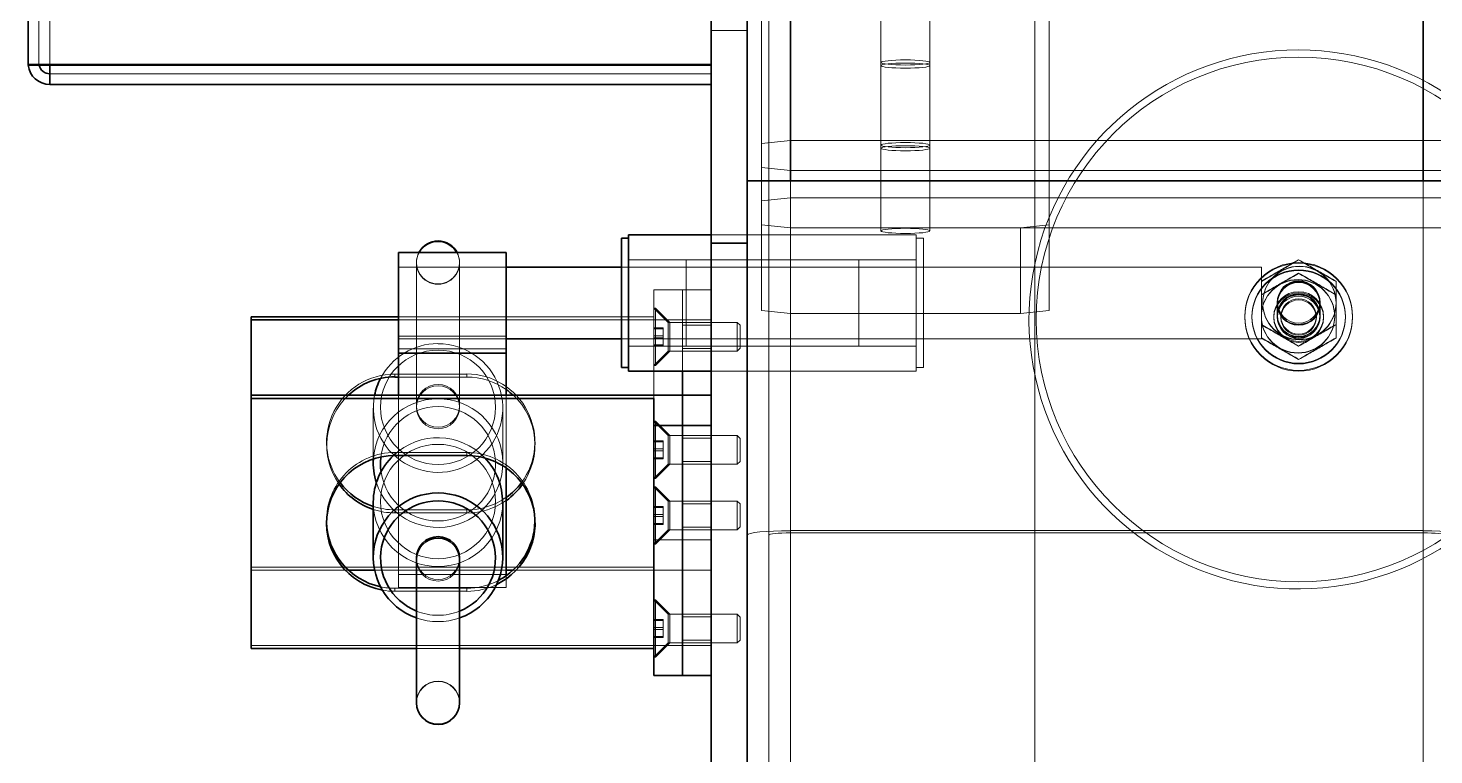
# Model space of a CAD drawing. Header units: millimetres. Extents: x 6115 to 12360, y 7255 to 12668.
# Drawn here: x 6124.6 to 6320.1, y 7546.4 to 7647.6 of the extents above; entities that cross this region are included whole.
import ezdxf

# ---------------------------------------------------------------- set-up
doc = ezdxf.new("R2010")
doc.units = ezdxf.units.MM
doc.layers.add('外形線', color=7, linetype='Continuous', lineweight=50)

msp = doc.modelspace()

# ---------------------------------------------------------------- linework, layer by layer
at = {"layer": '外形線', "linetype": 'Continuous', "lineweight": 35}
for p, q in [((6224.61, 10324.95), (6224.61, 7626.32)), ((6230.61, 7626.32), (6230.61, 10324.32)), ((6318.61, 10324.32), (6318.61, 7626.32)), ((6219.61, 7617.63), (6219.61, 7730.27)), ((6124.61, 7664.27), (6124.61, 7642.4)), ((6124.61, 7642.4), (6127.61, 7642.4)), ((6127.61, 7639.71), (6127.61, 7642.4)), ((6127.61, 7642.4), (6219.61, 7642.4)), ((6219.61, 7639.71), (6127.61, 7639.71)), ((6224.61, 7414.32), (6224.61, 7626.32)), ((6224.61, 7626.32), (7165.61, 7626.32)), ((6208.11, 7599.82), (6208.11, 7618.82)), ((6219.61, 7618.82), (6208.11, 7618.82)), ((6207.11, 7609.39), (6207.11, 7618.32)), ((6207.11, 7618.32), (6208.11, 7618.32)), ((6219.61, 7414.32), (6219.61, 7617.63)), ((6219.61, 7617.63), (6224.61, 7617.63)), ((6224.61, 7617.63), (6224.61, 7414.32)), ((6176.11, 7602.32), (6176.11, 7616.32)), ((6176.11, 7616.32), (6191.11, 7616.32)), ((6191.11, 7616.32), (6191.11, 7602.32)), ((6207.11, 7614.32), (6191.11, 7614.32)), ((6207.11, 7600.32), (6207.11, 7609.39)), ((6155.61, 7607.38), (6176.11, 7607.38)), ((6155.61, 7606.96), (6155.61, 7607.38)), ((6155.61, 7596.47), (6155.61, 7606.96)), ((6176.11, 7606.96), (6155.61, 7606.96)), ((6207.11, 7604.32), (6191.11, 7604.32)), ((6176.11, 7602.32), (6191.11, 7602.32)), ((6176.11, 7602.32), (6176.11, 7596.47)), ((6191.11, 7596.47), (6191.11, 7602.32)), ((6207.11, 7600.32), (6208.11, 7600.32)), ((6208.11, 7599.82), (6208.11, 7599.82)), ((6219.61, 7599.82), (6208.11, 7599.82)), ((6215.61, 7599.82), (6215.61, 7596.47)), ((6215.61, 7599.82), (6215.61, 7596.47)), ((6175.61, 7599.01), (6176.11, 7599.01)), ((6155.61, 7596.05), (6155.61, 7596.47)), ((6155.61, 7596.47), (6215.61, 7596.47)), ((6155.61, 7596.05), (6155.61, 7561.25)), ((6211.61, 7596.05), (6155.61, 7596.05)), ((6211.61, 7592.28), (6211.61, 7596.05)), ((6215.61, 7596.47), (6215.61, 7592.28)), ((6215.61, 7596.47), (6219.61, 7596.47)), ((6215.61, 7596.47), (6215.61, 7592.28)), ((6211.61, 7592.28), (6211.61, 7557.47)), ((6215.61, 7592.28), (6211.61, 7592.28)), ((6215.61, 7592.28), (6215.61, 7557.47)), ((6215.61, 7592.28), (6219.61, 7592.28)), ((6215.61, 7592.28), (6215.61, 7557.47)), ((6172.61, 7587.04), (6172.61, 7587.61)), ((6175.61, 7588.1), (6185.61, 7588.1)), ((6191.11, 7571.37), (6191.11, 7586.35)), ((6172.61, 7581.59), (6172.61, 7573.93)), ((6190.61, 7581.59), (6190.61, 7573.93)), ((6178.61, 7573.82), (6178.61, 7573.61)), ((6184.61, 7573.82), (6184.61, 7573.61)), ((6169.13, 7572.15), (6172.78, 7572.15)), ((6178.61, 7573.61), (6178.61, 7553.67)), ((6184.61, 7553.67), (6184.61, 7573.61)), ((6191.11, 7572.15), (6192.08, 7572.15)), ((6155.61, 7561.25), (6178.61, 7561.25)), ((6184.61, 7561.25), (6211.61, 7561.25)), ((6211.61, 7557.47), (6215.61, 7557.47)), ((6215.61, 7557.47), (6219.61, 7557.47))]:
    msp.add_line(p, q, dxfattribs=at).dxf.unprotected_set("ltscale", 0)
at = {"layer": '外形線', "linetype": 'Continuous', "lineweight": 18}
for p, q in [((6227.61, 7489.32), (6227.61, 10324.95)), ((6266.61, 7728.08), (6266.61, 7620.2)), ((6226.61, 7631.51), (6226.61, 7724.73)), ((6264.61, 7489), (6264.61, 7672.99)), ((6126.11, 7642.71), (6126.11, 7664.59)), ((6127.61, 7656.32), (6127.61, 7642.55)), ((6243.21, 7642.78), (6243.21, 7654.28)), ((6250.01, 7642.78), (6250.01, 7654.28)), ((6224.61, 7647.24), (6219.61, 7647.24)), ((6127.61, 7642.55), (6124.61, 7642.55)), ((6219.61, 7642.55), (6127.61, 7642.55)), ((6127.61, 7642.55), (6127.61, 7642.4)), ((6243.21, 7631.28), (6243.21, 7642.78)), ((6250.01, 7631.28), (6250.01, 7642.78)), ((6127.61, 7641.22), (6219.61, 7641.22)), ((6219.61, 7641.21), (6127.61, 7641.21)), ((6219.61, 7639.73), (6127.61, 7639.73)), ((6226.61, 7631.51), (6230.61, 7631.92)), ((6226.61, 7628.16), (6226.61, 7631.51)), ((6230.61, 7631.92), (6324.61, 7631.92)), ((6243.21, 7619.35), (6243.21, 7631.28)), ((6250.01, 7619.35), (6250.01, 7631.28)), ((6226.61, 7628.16), (6226.61, 7620.2)), ((6230.61, 7627.74), (6226.61, 7628.16)), ((6323.78, 7627.74), (6230.61, 7627.74)), ((6230.61, 7489.32), (6230.61, 7626.32)), ((6318.61, 7626.32), (6318.61, 7489.32)), ((6230.61, 7623.97), (6226.61, 7623.55)), ((7157.61, 7623.97), (6230.61, 7623.97)), ((6248.11, 7618.82), (6219.61, 7618.82)), ((6224.61, 7618.82), (6219.61, 7618.82)), ((6226.61, 7620.2), (6230.61, 7619.79)), ((6226.61, 7620.2), (6226.61, 7608.27)), ((6230.61, 7619.79), (6226.61, 7620.2)), ((6230.61, 7619.79), (7157.61, 7619.79)), ((6262.61, 7619.79), (6230.61, 7619.79)), ((6248.11, 7618.82), (6248.11, 7599.82)), ((6266.61, 7620.2), (6262.61, 7619.79)), ((6262.61, 7619.79), (6262.61, 7607.85)), ((6266.61, 7608.27), (6266.61, 7620.2)), ((6249.11, 7618.32), (6248.11, 7618.32)), ((6249.11, 7618.32), (6249.11, 7600.32)), ((6178.61, 7614.96), (6178.61, 7614.9)), ((6178.61, 7614.9), (6178.61, 7595.01)), ((6184.61, 7614.9), (6184.61, 7614.96)), ((6184.61, 7595.01), (6184.61, 7614.9)), ((6208.11, 7615.32), (6216.11, 7615.32)), ((6248.11, 7615.32), (6208.11, 7615.32)), ((6216.11, 7609.37), (6216.11, 7615.32)), ((6240.11, 7615.32), (6240.11, 7603.32)), ((6248.11, 7615.32), (6240.11, 7615.32)), ((6301.3, 7615.3), (6301.3, 7615.33)), ((6176.11, 7614.32), (6191.11, 7614.32)), ((6191.11, 7614.32), (6176.11, 7614.32)), ((6207.11, 7614.32), (6216.11, 7614.32)), ((6296.11, 7614.32), (6207.11, 7614.32)), ((6249.11, 7614.32), (6240.11, 7614.32)), ((6296.11, 7614.32), (6296.11, 7604.32)), ((6301.3, 7613.44), (6301.3, 7613.47)), ((6211.61, 7611.16), (6215.61, 7611.16)), ((6211.61, 7607.38), (6211.61, 7611.16)), ((6215.61, 7611.16), (6215.61, 7606.96)), ((6215.61, 7611.16), (6219.61, 7611.16)), ((6215.61, 7611.16), (6215.61, 7606.96)), ((6216.11, 7603.32), (6216.11, 7609.37)), ((6298.3, 7609.3), (6298.3, 7609.34)), ((6298.3, 7607.59), (6298.3, 7609.21)), ((6298.35, 7609.21), (6298.35, 7609.46)), ((6304.25, 7609.21), (6304.25, 7609.46)), ((6304.3, 7609.3), (6304.3, 7609.34)), ((6304.3, 7607.59), (6304.3, 7609.21)), ((6176.11, 7607.38), (6211.61, 7607.38)), ((6215.61, 7606.96), (6176.11, 7606.96)), ((6211.85, 7608.61), (6211.61, 7608.61)), ((6213.61, 7606.61), (6211.61, 7608.61)), ((6211.61, 7596.05), (6211.61, 7607.38)), ((6211.85, 7608.61), (6211.85, 7608.59)), ((6213.85, 7606.61), (6211.85, 7608.61)), ((6211.85, 7608.59), (6211.85, 7600.61)), ((6215.61, 7606.96), (6215.61, 7599.82)), ((6215.61, 7606.96), (6219.61, 7606.96)), ((6215.61, 7606.96), (6215.61, 7599.82)), ((6226.61, 7608.27), (6230.61, 7607.85)), ((6230.61, 7607.85), (6262.61, 7607.85)), ((6262.61, 7607.85), (6266.61, 7608.27)), ((6293.8, 7607.34), (6293.8, 7607.44)), ((6294.8, 7607.34), (6294.8, 7607.43)), ((6297.84, 7607.28), (6297.84, 7607.43)), ((6298.3, 7607.44), (6298.3, 7607.48)), ((6298.35, 7607.33), (6298.35, 7607.59)), ((6298.84, 7607.28), (6298.84, 7607.44)), ((6303.76, 7607.28), (6303.76, 7607.44)), ((6304.25, 7607.33), (6304.25, 7607.59)), ((6304.3, 7607.44), (6304.3, 7607.48)), ((6304.76, 7607.28), (6304.76, 7607.43)), ((6307.8, 7607.34), (6307.8, 7607.43)), ((6308.8, 7607.34), (6308.8, 7607.44)), ((6211.61, 7605.88), (6212.94, 7605.88)), ((6211.61, 7605.73), (6212.94, 7605.73)), ((6212.94, 7605.73), (6212.94, 7605.88)), ((6212.94, 7604.47), (6212.94, 7605.73)), ((6213.61, 7606.61), (6213.61, 7602.61)), ((6215.61, 7606.61), (6213.61, 7606.61)), ((6213.85, 7606.61), (6213.85, 7606.6)), ((6223.21, 7606.61), (6213.85, 7606.61)), ((6213.85, 7606.6), (6213.85, 7602.61)), ((6219.61, 7606.23), (6215.61, 7606.23)), ((6223.21, 7606.6), (6223.21, 7606.61)), ((6223.61, 7606.21), (6223.21, 7606.61)), ((6223.21, 7602.61), (6223.21, 7606.6)), ((6223.61, 7606.21), (6223.61, 7606.2)), ((6223.61, 7606.2), (6223.61, 7603.01)), ((6306.5, 7606.3), (6306.5, 7606.33)), ((6191.11, 7604.7), (6176.11, 7604.7)), ((6176.11, 7604.32), (6191.11, 7604.32)), ((6191.11, 7604.32), (6176.11, 7604.32)), ((6207.11, 7604.32), (6216.11, 7604.32)), ((6296.11, 7604.32), (6207.11, 7604.32)), ((6208.11, 7603.32), (6216.11, 7603.32)), ((6248.11, 7603.32), (6208.11, 7603.32)), ((6211.61, 7604.76), (6212.94, 7604.76)), ((6211.61, 7604.47), (6212.94, 7604.47)), ((6211.61, 7603.49), (6212.94, 7603.49)), ((6211.61, 7603.35), (6212.94, 7603.35)), ((6212.94, 7603.35), (6212.94, 7604.47)), ((6223.61, 7603.01), (6223.21, 7602.61)), ((6249.11, 7604.32), (6240.11, 7604.32)), ((6248.11, 7603.32), (6240.11, 7603.32)), ((6296.11, 7604.32), (6296.11, 7604.32)), ((6301.3, 7603.3), (6301.3, 7603.33)), ((6306.5, 7604.44), (6306.5, 7604.47)), ((6176.11, 7602.92), (6191.11, 7602.92)), ((6213.61, 7602.61), (6211.61, 7600.61)), ((6213.85, 7602.61), (6211.85, 7600.61)), ((6215.61, 7602.61), (6213.61, 7602.61)), ((6223.21, 7602.61), (6213.85, 7602.61)), ((6219.61, 7602.99), (6215.61, 7602.99)), ((6301.3, 7601.44), (6301.3, 7601.47)), ((6175.61, 7599.01), (6175.61, 7599.42)), ((6185.61, 7599.42), (6175.61, 7599.42)), ((6185.61, 7599.01), (6185.61, 7599.42)), ((6211.85, 7600.61), (6211.61, 7600.61)), ((6248.11, 7599.82), (6219.61, 7599.82)), ((6224.61, 7599.82), (6219.61, 7599.82)), ((6249.11, 7600.32), (6248.11, 7600.32)), ((6248.11, 7599.82), (6248.11, 7599.82)), ((6176.11, 7599.01), (6185.61, 7599.01)), ((6176.11, 7596.47), (6176.11, 7569.75)), ((6191.11, 7586.35), (6191.11, 7596.47)), ((6172.61, 7587.61), (6172.61, 7594.7)), ((6178.61, 7594.8), (6178.61, 7595.01)), ((6184.61, 7594.8), (6184.61, 7595.01)), ((6190.61, 7587.04), (6190.61, 7594.7)), ((6211.85, 7592.88), (6211.61, 7592.88)), ((6213.61, 7590.88), (6211.61, 7592.88)), ((6211.85, 7592.88), (6211.85, 7584.88)), ((6213.85, 7590.88), (6211.85, 7592.88)), ((6166.11, 7589.56), (6166.11, 7589.98)), ((6195.11, 7589.56), (6195.11, 7589.98)), ((6211.61, 7590.14), (6212.94, 7590.14)), ((6211.61, 7590), (6212.94, 7590)), ((6212.94, 7590), (6212.94, 7590.14)), ((6212.94, 7588.73), (6212.94, 7590)), ((6213.61, 7590.88), (6213.61, 7588.67)), ((6215.61, 7590.88), (6213.61, 7590.88)), ((6213.85, 7590.88), (6213.85, 7586.88)), ((6223.21, 7590.88), (6213.85, 7590.88)), ((6219.61, 7590.5), (6215.61, 7590.5)), ((6223.21, 7586.88), (6223.21, 7590.88)), ((6223.61, 7590.48), (6223.21, 7590.88)), ((6223.61, 7590.48), (6223.61, 7587.28)), ((6185.61, 7588.52), (6175.61, 7588.52)), ((6175.61, 7588.52), (6175.61, 7588.1)), ((6185.61, 7588.52), (6185.61, 7588.1)), ((6211.61, 7589.02), (6212.94, 7589.02)), ((6211.61, 7588.73), (6212.94, 7588.73)), ((6211.61, 7587.76), (6212.94, 7587.76)), ((6211.61, 7587.61), (6212.94, 7587.61)), ((6212.94, 7587.61), (6212.94, 7588.73)), ((6213.61, 7588.67), (6213.61, 7586.88)), ((6213.61, 7586.88), (6211.61, 7584.88)), ((6213.85, 7586.88), (6211.85, 7584.88)), ((6215.61, 7586.88), (6213.61, 7586.88)), ((6223.21, 7586.88), (6213.85, 7586.88)), ((6219.61, 7587.26), (6215.61, 7587.26)), ((6223.61, 7587.28), (6223.21, 7586.88)), ((6211.85, 7584.88), (6211.61, 7584.88)), ((6211.85, 7583.75), (6211.61, 7583.75)), ((6213.61, 7581.75), (6211.61, 7583.75)), ((6211.85, 7583.75), (6211.85, 7583.73)), ((6213.85, 7581.75), (6211.85, 7583.75)), ((6211.85, 7583.73), (6211.85, 7575.75)), ((6213.61, 7581.75), (6213.61, 7577.75)), ((6215.61, 7581.75), (6213.61, 7581.75)), ((6213.85, 7581.75), (6213.85, 7581.74)), ((6223.21, 7581.75), (6213.85, 7581.75)), ((6213.85, 7581.74), (6213.85, 7577.75)), ((6223.21, 7581.74), (6223.21, 7581.75)), ((6223.61, 7581.35), (6223.21, 7581.75)), ((6223.21, 7577.75), (6223.21, 7581.74)), ((6175.61, 7580.53), (6185.61, 7580.53)), ((6175.61, 7580.11), (6175.61, 7580.53)), ((6185.61, 7580.11), (6175.61, 7580.11)), ((6185.61, 7580.11), (6185.61, 7580.53)), ((6211.61, 7581.02), (6212.94, 7581.02)), ((6211.61, 7580.87), (6212.94, 7580.87)), ((6211.61, 7579.89), (6212.94, 7579.89)), ((6211.61, 7579.6), (6212.94, 7579.6)), ((6212.94, 7580.87), (6212.94, 7581.02)), ((6212.94, 7579.6), (6212.94, 7580.87)), ((6212.94, 7578.48), (6212.94, 7579.6)), ((6219.61, 7581.37), (6215.61, 7581.37)), ((6223.61, 7581.35), (6223.61, 7581.34)), ((6223.61, 7581.34), (6223.61, 7578.15)), ((6166.11, 7579.07), (6166.11, 7578.65)), ((6195.11, 7579.07), (6195.11, 7578.65)), ((6211.61, 7578.63), (6212.94, 7578.63)), ((6211.61, 7578.48), (6212.94, 7578.48)), ((6213.61, 7577.75), (6211.61, 7575.75)), ((6213.85, 7577.75), (6211.85, 7575.75)), ((6215.61, 7577.75), (6213.61, 7577.75)), ((6223.21, 7577.75), (6213.85, 7577.75)), ((6219.61, 7578.13), (6215.61, 7578.13)), ((6223.61, 7578.15), (6223.21, 7577.75)), ((6318.61, 7577.64), (6230.61, 7577.64)), ((6215.61, 7576.35), (6211.61, 7576.35)), ((6211.85, 7575.75), (6211.61, 7575.75)), ((6215.61, 7576.35), (6219.61, 7576.35)), ((6230.61, 7577.33), (6318.61, 7577.33)), ((6211.61, 7572.57), (6155.61, 7572.57)), ((6155.61, 7572.15), (6169.13, 7572.15)), ((6172.78, 7572.15), (6191.11, 7572.15)), ((6192.08, 7572.15), (6215.61, 7572.15)), ((6215.61, 7572.15), (6219.61, 7572.15)), ((6176.11, 7571.53), (6191.11, 7571.53)), ((6191.11, 7569.75), (6191.11, 7571.37)), ((6175.61, 7569.62), (6175.61, 7569.2)), ((6175.61, 7569.62), (6185.61, 7569.62)), ((6185.61, 7569.2), (6175.61, 7569.2)), ((6176.11, 7569.75), (6191.11, 7569.75)), ((6185.61, 7569.62), (6185.61, 7569.2)), ((6211.85, 7568.02), (6211.61, 7568.02)), ((6213.61, 7566.02), (6211.61, 7568.02)), ((6211.85, 7568.02), (6211.85, 7560.02)), ((6213.85, 7566.02), (6211.85, 7568.02)), ((6213.61, 7566.02), (6213.61, 7563.81)), ((6215.61, 7566.02), (6213.61, 7566.02)), ((6213.85, 7566.02), (6213.85, 7562.02)), ((6223.21, 7566.02), (6213.85, 7566.02)), ((6223.21, 7562.02), (6223.21, 7566.02)), ((6223.61, 7565.62), (6223.21, 7566.02)), ((6211.61, 7565.28), (6212.94, 7565.28)), ((6211.61, 7565.14), (6212.94, 7565.14)), ((6211.61, 7564.16), (6212.94, 7564.16)), ((6212.94, 7565.14), (6212.94, 7565.28)), ((6212.94, 7563.87), (6212.94, 7565.14)), ((6219.61, 7565.64), (6215.61, 7565.64)), ((6223.61, 7565.62), (6223.61, 7562.42)), ((6211.61, 7563.87), (6212.94, 7563.87)), ((6211.61, 7562.89), (6212.94, 7562.89)), ((6211.61, 7562.75), (6212.94, 7562.75)), ((6213.61, 7562.02), (6211.61, 7560.02)), ((6213.85, 7562.02), (6211.85, 7560.02)), ((6212.94, 7562.75), (6212.94, 7563.87)), ((6213.61, 7563.81), (6213.61, 7562.02)), ((6215.61, 7562.02), (6213.61, 7562.02)), ((6223.21, 7562.02), (6213.85, 7562.02)), ((6219.61, 7562.39), (6215.61, 7562.39)), ((6223.61, 7562.42), (6223.21, 7562.02)), ((6215.61, 7561.67), (6155.61, 7561.67)), ((6178.61, 7561.25), (6184.61, 7561.25)), ((6211.85, 7560.02), (6211.61, 7560.02)), ((6215.61, 7561.67), (6219.61, 7561.67))]:
    msp.add_line(p, q, dxfattribs=at).dxf.unprotected_set("ltscale", 0)
for points in [[(6296.11, 7612.33), (6296.35, 7612.48), (6296.59, 7612.61), (6296.82, 7612.75), (6297.05, 7612.88), (6297.27, 7613.01), (6297.49, 7613.13), (6297.7, 7613.25), (6297.9, 7613.37), (6298.11, 7613.49), (6298.31, 7613.61), (6298.52, 7613.73), (6298.72, 7613.84), (6298.92, 7613.96), (6299.12, 7614.08), (6299.32, 7614.19), (6299.53, 7614.31), (6299.73, 7614.43), (6299.94, 7614.55), (6300.16, 7614.67), (6300.37, 7614.8), (6300.6, 7614.93), (6300.82, 7615.06), (6301.06, 7615.19), (6301.3, 7615.33)], [(6301.3, 7615.3), (6301.06, 7615.16), (6300.82, 7615.02), (6300.6, 7614.89), (6300.37, 7614.76), (6300.16, 7614.64), (6299.94, 7614.51), (6299.73, 7614.39), (6299.53, 7614.27), (6299.32, 7614.15), (6299.12, 7614.04), (6298.92, 7613.92), (6298.72, 7613.8), (6298.52, 7613.69), (6298.31, 7613.57), (6298.11, 7613.45), (6297.9, 7613.34), (6297.7, 7613.22), (6297.49, 7613.09), (6297.27, 7612.97), (6297.05, 7612.84), (6296.82, 7612.71), (6296.59, 7612.58), (6296.35, 7612.44), (6296.11, 7612.3)], [(6301.3, 7615.33), (6301.55, 7615.19), (6301.79, 7615.05), (6302.02, 7614.92), (6302.25, 7614.79), (6302.47, 7614.66), (6302.68, 7614.54), (6302.9, 7614.42), (6303.1, 7614.3), (6303.31, 7614.18), (6303.51, 7614.06), (6303.71, 7613.94), (6303.91, 7613.83), (6304.11, 7613.71), (6304.32, 7613.6), (6304.52, 7613.48), (6304.72, 7613.36), (6304.93, 7613.24), (6305.14, 7613.12), (6305.35, 7613), (6305.57, 7612.87), (6305.79, 7612.74), (6306.02, 7612.61), (6306.25, 7612.47), (6306.5, 7612.33)], [(6306.5, 7612.3), (6306.25, 7612.44), (6306.02, 7612.58), (6305.79, 7612.71), (6305.57, 7612.83), (6305.35, 7612.96), (6305.14, 7613.08), (6304.93, 7613.2), (6304.72, 7613.32), (6304.52, 7613.44), (6304.32, 7613.56), (6304.11, 7613.67), (6303.91, 7613.79), (6303.71, 7613.9), (6303.51, 7614.02), (6303.31, 7614.14), (6303.1, 7614.26), (6302.9, 7614.38), (6302.68, 7614.5), (6302.47, 7614.62), (6302.25, 7614.75), (6302.02, 7614.88), (6301.79, 7615.02), (6301.55, 7615.16), (6301.3, 7615.3)], [(6296.11, 7610.47), (6296.35, 7610.61), (6296.58, 7610.75), (6296.81, 7610.88), (6297.04, 7611.01), (6297.25, 7611.14), (6297.47, 7611.26), (6297.67, 7611.38), (6297.88, 7611.5), (6298.08, 7611.62), (6298.29, 7611.74), (6298.49, 7611.85), (6298.69, 7611.97), (6298.89, 7612.08), (6299.09, 7612.2), (6299.29, 7612.32), (6299.5, 7612.44), (6299.71, 7612.56), (6299.92, 7612.68), (6300.13, 7612.8), (6300.35, 7612.93), (6300.58, 7613.06), (6300.81, 7613.19), (6301.05, 7613.33), (6301.3, 7613.47)], [(6301.3, 7613.44), (6301.05, 7613.3), (6300.81, 7613.16), (6300.58, 7613.02), (6300.35, 7612.89), (6300.13, 7612.76), (6299.92, 7612.64), (6299.71, 7612.52), (6299.5, 7612.4), (6299.29, 7612.28), (6299.09, 7612.16), (6298.89, 7612.04), (6298.69, 7611.93), (6298.49, 7611.81), (6298.29, 7611.7), (6298.08, 7611.58), (6297.88, 7611.46), (6297.67, 7611.34), (6297.47, 7611.22), (6297.25, 7611.1), (6297.04, 7610.97), (6296.81, 7610.85), (6296.58, 7610.72), (6296.35, 7610.58), (6296.11, 7610.44)], [(6301.3, 7613.47), (6301.54, 7613.33), (6301.78, 7613.2), (6302.01, 7613.07), (6302.23, 7612.94), (6302.45, 7612.81), (6302.66, 7612.69), (6302.87, 7612.57), (6303.08, 7612.45), (6303.28, 7612.33), (6303.48, 7612.22), (6303.68, 7612.1), (6303.89, 7611.98), (6304.09, 7611.87), (6304.29, 7611.75), (6304.49, 7611.63), (6304.7, 7611.51), (6304.91, 7611.39), (6305.12, 7611.27), (6305.33, 7611.15), (6305.55, 7611.02), (6305.78, 7610.89), (6306.01, 7610.75), (6306.25, 7610.62), (6306.5, 7610.47)], [(6306.5, 7610.44), (6306.25, 7610.58), (6306.01, 7610.72), (6305.78, 7610.85), (6305.55, 7610.98), (6305.33, 7611.11), (6305.12, 7611.23), (6304.91, 7611.36), (6304.7, 7611.48), (6304.49, 7611.59), (6304.29, 7611.71), (6304.09, 7611.83), (6303.89, 7611.94), (6303.68, 7612.06), (6303.48, 7612.18), (6303.28, 7612.29), (6303.08, 7612.41), (6302.87, 7612.53), (6302.66, 7612.65), (6302.45, 7612.78), (6302.23, 7612.9), (6302.01, 7613.03), (6301.78, 7613.16), (6301.54, 7613.3), (6301.3, 7613.44)], [(6306.5, 7612.33), (6306.5, 7612.2), (6306.5, 7612.07), (6306.5, 7611.95), (6306.5, 7611.82), (6306.5, 7611.69), (6306.5, 7611.57), (6306.5, 7611.44), (6306.5, 7611.32), (6306.5, 7611.2), (6306.5, 7611.07), (6306.5, 7610.95), (6306.5, 7610.83), (6306.5, 7610.7), (6306.5, 7610.58), (6306.5, 7610.46), (6306.5, 7610.34), (6306.5, 7610.21), (6306.5, 7610.09), (6306.5, 7609.97), (6306.5, 7609.84), (6306.5, 7609.72), (6306.5, 7609.59), (6306.5, 7609.46), (6306.5, 7609.34)], [(6306.5, 7609.34), (6306.5, 7609.21), (6306.5, 7609.08), (6306.5, 7608.96), (6306.5, 7608.83), (6306.5, 7608.71), (6306.5, 7608.58), (6306.5, 7608.46), (6306.5, 7608.34), (6306.5, 7608.21), (6306.5, 7608.09), (6306.5, 7607.97), (6306.5, 7607.85), (6306.5, 7607.72), (6306.5, 7607.6), (6306.5, 7607.48), (6306.5, 7607.35), (6306.5, 7607.23), (6306.5, 7607.1), (6306.5, 7606.98), (6306.5, 7606.85), (6306.5, 7606.72), (6306.5, 7606.59), (6306.5, 7606.46), (6306.5, 7606.33)], [(6301.3, 7603.33), (6301.06, 7603.47), (6300.82, 7603.61), (6300.6, 7603.74), (6300.37, 7603.87), (6300.16, 7604), (6299.94, 7604.12), (6299.73, 7604.24), (6299.53, 7604.36), (6299.32, 7604.48), (6299.12, 7604.6), (6298.92, 7604.71), (6298.72, 7604.83), (6298.52, 7604.94), (6298.31, 7605.06), (6298.11, 7605.18), (6297.9, 7605.3), (6297.7, 7605.42), (6297.49, 7605.54), (6297.27, 7605.66), (6297.05, 7605.79), (6296.82, 7605.92), (6296.59, 7606.05), (6296.35, 7606.19), (6296.11, 7606.33)], [(6296.11, 7606.3), (6296.35, 7606.16), (6296.59, 7606.02), (6296.82, 7605.88), (6297.05, 7605.75), (6297.27, 7605.63), (6297.49, 7605.5), (6297.7, 7605.38), (6297.9, 7605.26), (6298.11, 7605.14), (6298.31, 7605.02), (6298.52, 7604.9), (6298.72, 7604.79), (6298.92, 7604.67), (6299.12, 7604.56), (6299.32, 7604.44), (6299.53, 7604.32), (6299.73, 7604.2), (6299.94, 7604.08), (6300.16, 7603.96), (6300.37, 7603.83), (6300.6, 7603.71), (6300.82, 7603.57), (6301.06, 7603.44), (6301.3, 7603.3)], [(6306.5, 7606.33), (6306.25, 7606.19), (6306.02, 7606.06), (6305.79, 7605.93), (6305.57, 7605.8), (6305.35, 7605.67), (6305.14, 7605.55), (6304.93, 7605.43), (6304.72, 7605.31), (6304.52, 7605.19), (6304.32, 7605.08), (6304.11, 7604.96), (6303.91, 7604.84), (6303.71, 7604.73), (6303.51, 7604.61), (6303.31, 7604.49), (6303.1, 7604.38), (6302.9, 7604.26), (6302.68, 7604.13), (6302.47, 7604.01), (6302.25, 7603.88), (6302.02, 7603.75), (6301.79, 7603.62), (6301.55, 7603.48), (6301.3, 7603.33)], [(6301.3, 7603.3), (6301.55, 7603.44), (6301.79, 7603.58), (6302.02, 7603.71), (6302.25, 7603.84), (6302.47, 7603.97), (6302.68, 7604.1), (6302.9, 7604.22), (6303.1, 7604.34), (6303.31, 7604.46), (6303.51, 7604.57), (6303.71, 7604.69), (6303.91, 7604.8), (6304.11, 7604.92), (6304.32, 7605.04), (6304.52, 7605.15), (6304.72, 7605.27), (6304.93, 7605.39), (6305.14, 7605.51), (6305.35, 7605.63), (6305.57, 7605.76), (6305.79, 7605.89), (6306.02, 7606.02), (6306.25, 7606.16), (6306.5, 7606.3)], [(6306.5, 7606.3), (6306.5, 7606.23), (6306.5, 7606.16), (6306.5, 7606.09), (6306.5, 7606.02), (6306.5, 7605.94), (6306.5, 7605.87), (6306.5, 7605.8), (6306.5, 7605.72), (6306.5, 7605.65), (6306.5, 7605.58), (6306.5, 7605.5), (6306.5, 7605.43), (6306.5, 7605.35), (6306.5, 7605.27), (6306.5, 7605.2), (6306.5, 7605.12), (6306.5, 7605.04), (6306.5, 7604.96), (6306.5, 7604.88), (6306.5, 7604.8), (6306.5, 7604.72), (6306.5, 7604.64), (6306.5, 7604.56), (6306.5, 7604.47)], [(6301.3, 7601.47), (6301.05, 7601.62), (6300.81, 7601.76), (6300.58, 7601.89), (6300.35, 7602.02), (6300.13, 7602.15), (6299.92, 7602.27), (6299.71, 7602.4), (6299.5, 7602.52), (6299.29, 7602.64), (6299.09, 7602.75), (6298.89, 7602.87), (6298.69, 7602.99), (6298.49, 7603.1), (6298.29, 7603.22), (6298.08, 7603.33), (6297.88, 7603.45), (6297.67, 7603.57), (6297.47, 7603.69), (6297.25, 7603.81), (6297.04, 7603.94), (6296.81, 7604.07), (6296.58, 7604.2), (6296.35, 7604.33), (6296.11, 7604.47)], [(6296.11, 7604.44), (6296.35, 7604.3), (6296.58, 7604.16), (6296.81, 7604.03), (6297.04, 7603.9), (6297.25, 7603.78), (6297.47, 7603.65), (6297.67, 7603.53), (6297.88, 7603.41), (6298.08, 7603.29), (6298.29, 7603.18), (6298.49, 7603.06), (6298.69, 7602.94), (6298.89, 7602.83), (6299.09, 7602.71), (6299.29, 7602.6), (6299.5, 7602.48), (6299.71, 7602.36), (6299.92, 7602.24), (6300.13, 7602.11), (6300.35, 7601.99), (6300.58, 7601.86), (6300.81, 7601.72), (6301.05, 7601.58), (6301.3, 7601.44)], [(6306.5, 7604.47), (6306.25, 7604.33), (6306.01, 7604.19), (6305.78, 7604.06), (6305.55, 7603.93), (6305.33, 7603.8), (6305.12, 7603.68), (6304.91, 7603.56), (6304.7, 7603.44), (6304.49, 7603.32), (6304.29, 7603.2), (6304.09, 7603.08), (6303.89, 7602.97), (6303.68, 7602.85), (6303.48, 7602.74), (6303.28, 7602.62), (6303.08, 7602.5), (6302.87, 7602.38), (6302.66, 7602.26), (6302.45, 7602.14), (6302.23, 7602.01), (6302.01, 7601.88), (6301.78, 7601.75), (6301.54, 7601.61), (6301.3, 7601.47)], [(6301.3, 7601.44), (6301.54, 7601.58), (6301.78, 7601.72), (6302.01, 7601.85), (6302.23, 7601.97), (6302.45, 7602.1), (6302.66, 7602.22), (6302.87, 7602.34), (6303.08, 7602.46), (6303.28, 7602.58), (6303.48, 7602.7), (6303.68, 7602.81), (6303.89, 7602.93), (6304.09, 7603.05), (6304.29, 7603.16), (6304.49, 7603.28), (6304.7, 7603.4), (6304.91, 7603.52), (6305.12, 7603.64), (6305.33, 7603.77), (6305.55, 7603.89), (6305.78, 7604.02), (6306.01, 7604.16), (6306.25, 7604.3), (6306.5, 7604.44)]]:
    msp.add_lwpolyline(points, dxfattribs=at).dxf.unprotected_set("ltscale", 0)
for centre, radius in [((6301.3, 7607.03), 36.5), ((6301.3, 7607.44), 7.5), ((6301.3, 7607.34), 7.5), ((6301.3, 7607.43), 6.5), ((6301.3, 7607.34), 6.5), ((6301.4, 7609.34), 5.1), ((6301.4, 7609.3), 5.1), ((6301.21, 7607.48), 5.1), ((6301.21, 7607.44), 5.1), ((6301.3, 7607.43), 3.46), ((6301.3, 7609.34), 3), ((6301.3, 7609.3), 3), ((6301.3, 7609.21), 3), ((6301.3, 7609.46), 2.95), ((6301.3, 7609.21), 2.95), ((6301.3, 7607.28), 3.46), ((6301.3, 7607.59), 3), ((6301.3, 7607.48), 3), ((6301.3, 7607.44), 3), ((6301.3, 7607.59), 2.95), ((6301.3, 7607.33), 2.95), ((6301.3, 7607.44), 2.46), ((6301.3, 7607.28), 2.46)]:
    msp.add_circle(centre, radius, dxfattribs=at).dxf.unprotected_set("ltscale", 0)
for centre, radius, start, end in [((6301.3, 7607.03), 37.5, 90, 41.5895), ((6301.3, 7607.03), 37.5, 51.5789, 90), ((6181.61, 7614.96), 3, 153.0466, 180), ((6181.61, 7614.96), 3, 180, 0), ((6181.61, 7614.96), 3, 0, 26.9534), ((6181.61, 7553.67), 3, 0, 180)]:
    msp.add_arc(centre, radius, start, end, dxfattribs=at).dxf.unprotected_set("ltscale", 0)
at = {"layer": '外形線', "linetype": 'Continuous', "lineweight": 35}
for centre, radius, start, end in [((6181.61, 7614.96), 3, 26.9534, 153.0466), ((6181.61, 7581.59), 8.98, 359.8494, 43.4499), ((6181.61, 7553.67), 3, 180, 0)]:
    msp.add_arc(centre, radius, start, end, dxfattribs=at).dxf.unprotected_set("ltscale", 0)
at = {"layer": '外形線', "linetype": 'Continuous', "lineweight": 18}
for centre, major_axis, ratio, start_param, end_param in [((6127.61, 7642.71), (-2.98, -0.31), 0.994607, 6.177521, 6.283185), ((6127.61, 7642.71), (-1.47, -0.31), 0.994974, 6.070654, 6.283185), ((6181.61, 7614.9), (-3, 0), 0.994484, 5.789054, 7.853982), ((6181.61, 7614.9), (2.64, 1.41), 0.996962, 4.218258, 6.283185), ((6181.61, 7594.7), (9, 0), 0.994484, 2.941894, 7.853982), ((6181.61, 7594.7), (-8, 4.1), 0.996791, 5.187721, 6.283185), ((6175.61, 7589.98), (-9.5, 0), 0.994484, 4.712389, 6.92606), ((6185.61, 7589.98), (7.6, -5.66), 0.998446, 0, 2.213671), ((6185.61, 7589.56), (9.5, 0), 0.994484, 0.953359, 1.570796), ((6175.61, 7589.56), (-7.76, -5.45), 0.998157, 4.846634, 6.283185), ((6181.61, 7587.04), (-9, 0), 0.994484, 4.712389, 6.218389), ((6181.61, 7587.04), (-9, 0), 0.994484, 0.309606, 4.712389), ((6185.61, 7589.56), (6.92, -6.48), 0.999605, 0.134245, 1.570796), ((6181.61, 7586.94), (-8, 0), 0.994484, 4.712389, 6.161936), ((6181.61, 7586.94), (8, 0), 0.994484, 3.280684, 7.853982), ((6181.61, 7581.59), (6.51, 6.18), 0.99968, 0.004618, 1.570796), ((6175.61, 7579.07), (-9.5, 0), 0.994484, 4.712389, 6.305391), ((6185.61, 7579.07), (9.5, 0), 0.994484, 6.26098, 7.853982), ((6181.61, 7581.59), (-9, 0), 0.994484, 0, 1.570796), ((6181.61, 7581.59), (9, 0), 0.994484, 4.712389, 6.283185), ((6185.61, 7589.98), (9.5, 0), 0.994484, 4.712389, 5.329826), ((6185.61, 7589.56), (-7.72, -5.51), 0.998178, 0.953359, 1.570796), ((6175.61, 7589.98), (9.5, 0), 0.994484, 4.3911, 4.712389), ((6175.61, 7589.56), (-9.5, 0), 0.994484, 1.249508, 1.570796), ((6230.61, 7577.01), (-6, 0), 0.104528, 4.712389, 6.283185), ((6318.61, 7577.01), (6, 0), 0.104528, 0, 1.570796), ((6230.61, 7577.01), (-3, 0), 0.104528, 4.712389, 6.283185), ((6318.61, 7577.01), (3, 0), 0.104528, 0, 1.570796), ((6181.61, 7573.82), (-3, 0), 0.994484, 0, 1.570796), ((6181.61, 7573.82), (3, 0), 0.994484, 4.712389, 6.283185), ((6181.61, 7573.61), (-3, 0), 0.994484, 0, 1.570796), ((6181.61, 7573.61), (3, 0), 0.994484, 4.712389, 6.283185), ((6175.61, 7579.07), (9.5, 0), 0.994484, 4.500031, 4.712389), ((6185.61, 7579.07), (9.5, 0), 0.994484, 4.712389, 5.192759), ((6185.61, 7578.65), (-8.52, -4.18), 0.996597, 1.117406, 1.570796), ((6175.61, 7578.65), (-9.5, 0), 0.994484, 1.386643, 1.570796), ((6181.61, 7573.82), (-8, 0), 0.994484, 1.1864, 1.570796), ((6181.61, 7573.82), (-7.4, -3.01), 0.996033, 1.1864, 1.570796), ((6181.61, 7573.93), (9, 0), 0.994484, 4.372552, 4.712389), ((6181.61, 7573.93), (9, 0), 0.994484, 4.712389, 5.052226)]:
    msp.add_ellipse(centre, major_axis=major_axis, ratio=ratio, start_param=start_param, end_param=end_param, dxfattribs=at).dxf.unprotected_set("ltscale", 0)
at = {"layer": '外形線', "linetype": 'Continuous', "lineweight": 35}
for centre, major_axis, ratio, start_param, end_param in [((6127.61, 7642.71), (-3, 0), 0.994484, 0.105664, 1.570796), ((6127.61, 7642.71), (-1.5, 0), 0.994484, 0.212531, 1.570796), ((6181.61, 7614.9), (-2.64, 1.41), 0.996962, 4.129855, 6.283185), ((6175.61, 7589.56), (6.92, 6.48), 0.999605, 0.82114, 1.570796), ((6181.61, 7594.7), (-9, 0), 0.994484, 5.807854, 6.083487), ((6185.61, 7589.56), (7.72, -5.51), 0.998178, 1.438577, 1.570796), ((6175.61, 7578.65), (-9.5, 0), 0.994484, 4.712389, 7.669828), ((6181.61, 7587.04), (-9, 0), 0.994484, 6.218389, 6.592791), ((6181.61, 7581.59), (-9, 0), 0.994484, 5.468877, 6.283185), ((6181.61, 7586.94), (-8, 0), 0.994484, 6.161936, 6.422277), ((6185.61, 7578.65), (9.5, 0), 0.994484, 5.165779, 7.853982), ((6175.61, 7589.56), (-9.5, 0), 0.994484, 0.615412, 1.249508), ((6175.61, 7589.98), (-7.6, -5.66), 0.998446, 0, 0.606633), ((6185.61, 7589.98), (7.72, 5.51), 0.998178, 4.712389, 5.022874), ((6185.61, 7589.56), (7.76, -5.45), 0.998157, 5.945238, 6.283185), ((6181.61, 7573.93), (9, 0), 0.994484, 5.052226, 10.655737), ((6181.61, 7573.82), (-7.4, 3.01), 0.996033, 2.33959, 7.853982), ((6175.61, 7579.07), (-9.5, 0), 0.994484, 0.022205, 1.358439), ((6185.61, 7579.07), (8.4, 4.4), 0.996836, 4.712389, 5.78061), ((6181.61, 7573.82), (-3, 0), 0.994484, 3.141593, 6.283185), ((6181.61, 7573.61), (-3, 0), 0.994484, 3.141593, 6.283185)]:
    msp.add_ellipse(centre, major_axis=major_axis, ratio=ratio, start_param=start_param, end_param=end_param, dxfattribs=at).dxf.unprotected_set("ltscale", 0)
at = {"layer": '外形線', "linetype": 'Continuous', "lineweight": 18}
for centre, major_axis, ratio in [((6246.61, 7642.78), (3.4, 0), 0.104528), ((6246.61, 7642.35), (3.4, 0), 0.104528), ((6246.61, 7631.28), (3.4, 0), 0.104528), ((6246.61, 7630.85), (3.4, 0), 0.104528), ((6246.61, 7619.35), (3.4, 0), 0.104528), ((6181.61, 7594.8), (8, 0), 0.994484), ((6181.61, 7595.01), (3, 0), 0.994484), ((6181.61, 7594.8), (3, 0), 0.994484), ((6181.61, 7581.69), (8, 0), 0.994484), ((6181.61, 7553.73), (3, 0), 0.994484)]:
    msp.add_ellipse(centre, major_axis=major_axis, ratio=ratio, dxfattribs=at).dxf.unprotected_set("ltscale", 0)

doc.saveas('drawing.dxf')
